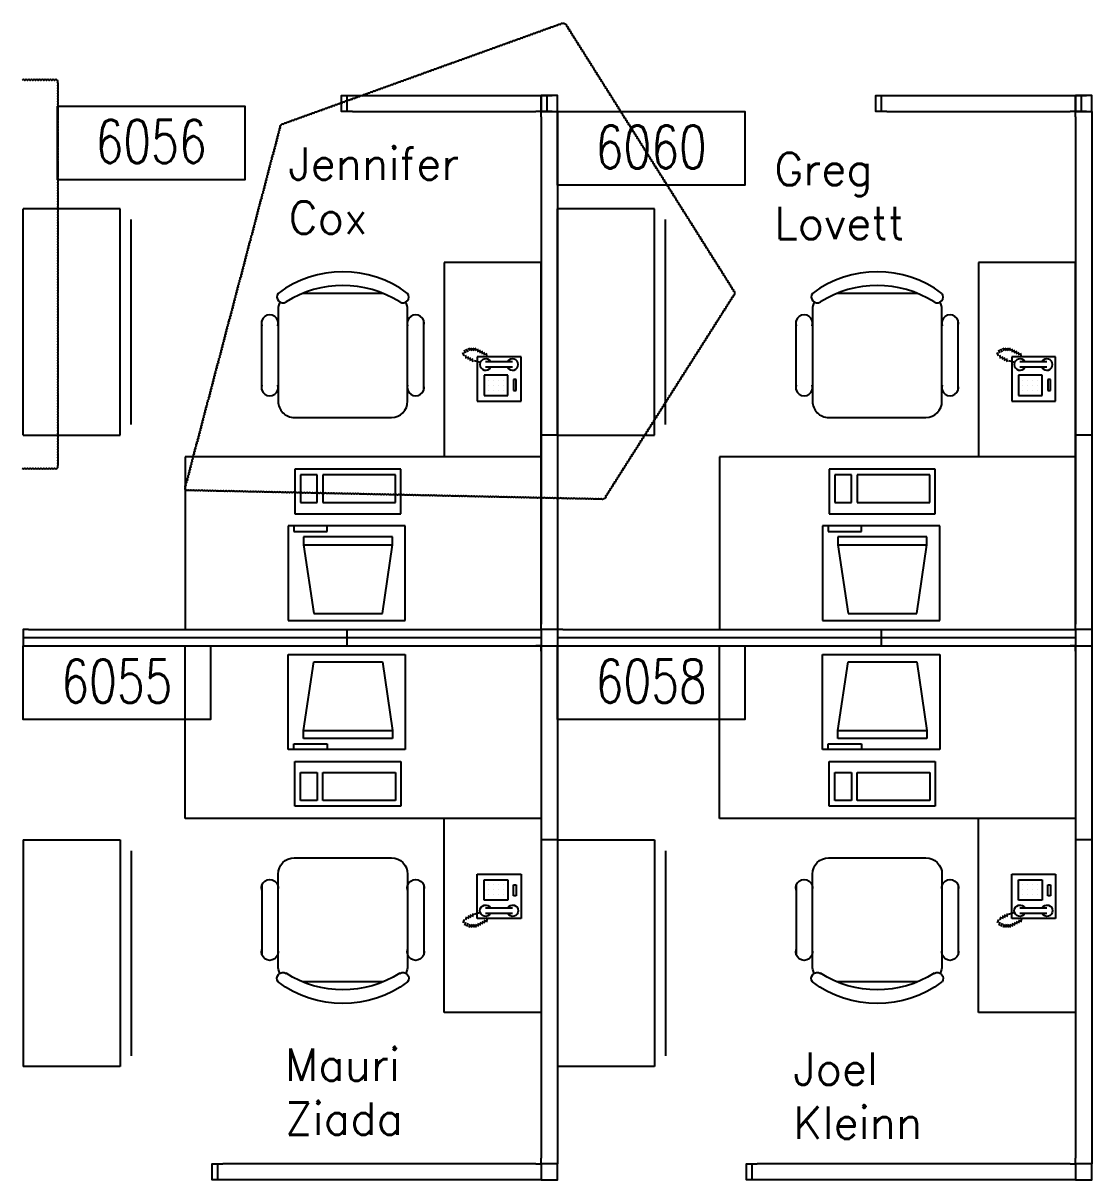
# Model space of a CAD drawing. Header units: millimetres. Extents: x 2510 to 2909, y 1470 to 1692.
# Drawn here: x 2711.5 to 2909.5, y 1477.5 to 1691.9 of the extents above; entities that cross this region are included whole.
import ezdxf
from ezdxf.enums import TextEntityAlignment as Align

# ---------------------------------------------------------------- set-up
doc = ezdxf.new("R2010")
doc.units = ezdxf.units.MM
for name, color, linetype in [('CHAIRS', 4, 'Continuous'), ('CPU', 6, 'Continuous'), ('EMPLOYEE', 1, 'Continuous'), ('FURNITURE', 3, 'Continuous'), ('PANELS_201', 6, 'Continuous'), ('PHONES', 4, 'Continuous'), ('RMNUM', 40, 'Continuous')]:
    doc.layers.add(name, color=color, linetype=linetype)
doc.styles.add('ARCHITXT', font='simplex.shx')
doc.styles.add('ROMANS', font='romans', dxfattribs={"width": 0.75, "height": 8})

# ---------------------------------------------------------------- blocks, each defined once
blk = doc.blocks.new('RMNUM')
at = {"layer": 'RMNUM'}
blk.add_lwpolyline([(-16.33354, 6.674702), (18.388073, 6.674702), (18.388073, -6.982766), (-16.33354, -6.982766), (-16.33354, 6.674702)], dxfattribs=at)
at = {"layer": 'RMNUM', "style": 'ROMANS', "width": 0.75}
blk.add_attdef('NUMBER', text='', height=8, dxfattribs=at).set_placement((1.027267, 0.114097), align=Align.MIDDLE_CENTER)
blk = doc.blocks.new('DESK2')
for p, q in [((33, 0), (-33, 0)), ((-33, 0), (-33, -68)), ((33, -32), (33, 0)), ((-33, -32), (33, -32)), ((-15, -68), (-15, -32)), ((-33, -68), (-15, -68))]:
    blk.add_line(p, q)
blk = doc.blocks.new('FC42X18D')
for p, q in [((-21, 0), (-21, -18)), ((-21, 0), (21, 0)), ((21, -18), (21, 0)), ((-21, -18), (21, -18)), ((-19, -20), (19, -20))]:
    blk.add_line(p, q)
blk = doc.blocks.new('CHAIR7')
for p, q in [((5.12, 15.04), (17.88, 15.04)), ((20, 12), (3, 12)), ((0, 9), (0, -9)), ((23, -7.44), (23, 7.44)), ((3, -12), (20, -12)), ((5.12, -15), (17.88, -15))]:
    blk.add_line(p, q)
for centre, radius, start, end in [((5.56, 13.54), 1.56, 73.7398, 286.2602), ((17.44, 13.54), 1.56, 253.7398, 106.2602), ((3, 9), 3, 90, 180), ((20, 9), 3, 62.4156, 90), ((22.34, 11.12), 1.1, 53.3099, 212.0274), ((7, 0), 20, 323.1301, 36.8699), ((4.82, 0), 19.64, 327.5758, 32.4242), ((3, -9), 3, 180, 270), ((22.34, -11.12), 1.1, 147.9726, 306.6901), ((5.56, -13.5), 1.56, 73.7398, 286.2602), ((17.44, -13.5), 1.56, 253.7398, 106.2602), ((20, -9), 3, 270, 297.5844)]:
    blk.add_arc(centre, radius, start, end)
blk = doc.blocks.new('RECTANG')
for p, q in [((1, 1), (0, 1)), ((0, 1), (0, 0)), ((1, 0), (1, 1)), ((0, 0), (1, 0))]:
    blk.add_line(p, q)
blk = doc.blocks.new('IBMAT', base_point=(61, 306))
for p, q in [((75, 307), (75, 306)), ((81, 307), (75, 307)), ((81, 306), (81, 307))]:
    blk.add_line(p, q)
at = {"xscale": 21, "yscale": 17, "zscale": 21}
blk.add_blockref('RECTANG', (61, 306), dxfattribs=at)
blk = doc.blocks.new('KEYBOARD', base_point=(60, 294))
for p, xscale, yscale, zscale in [((60, 294), 19, 8, 19), ((61, 295), 13, 5, 13), ((75, 295), 3, 5, 3)]:
    blk.add_blockref('RECTANG', p, dxfattribs=dict(xscale=xscale, yscale=yscale, zscale=zscale))
blk = doc.blocks.new('COMPUTER')
for p, q in [((-6.64, 16.23), (-8.5, 3.5)), ((6.08, 16.23), (-6.64, 16.23)), ((8, 3.5), (6.08, 16.23)), ((-8.5, 3.5), (-8.5, 2.04)), ((8, 3.5), (-8.5, 3.5)), ((8, 2.04), (8, 3.5)), ((-8.5, 2.04), (8, 2.04))]:
    blk.add_line(p, q)
at = {"xscale": 1.033846153846154, "yscale": 1.033846153846154, "zscale": 1.033846153846154}
for name, p in [('IBMAT', (-10.86, 0)), ('KEYBOARD', (-10.05, -10.5))]:
    blk.add_blockref(name, p, dxfattribs=at)
blk = doc.blocks.new('FNPHONE')
for p, q in [((-7.29, 6.54), (-7.29, 1.54)), ((-6.29, 6.54), (-6.29, 1.54)), ((-3.87, 4.85), (-3.87, 4.85)), ((-2.94, 4.85), (-2.94, 4.85)), ((-2, 4.85), (-2, 4.85)), ((-3.87, 3.91), (-3.87, 3.91)), ((-3.87, 2.97), (-3.87, 2.97)), ((-2.94, 3.91), (-2.94, 3.91)), ((-2.94, 2.97), (-2.94, 2.97)), ((-2, 3.91), (-2, 3.91)), ((-2, 2.97), (-2, 2.97)), ((-9.1, 0.22), (-9.7, 0.02)), ((-8.9, 0.62), (-9.5, 0.42)), ((-8.7, 1.02), (-9.3, 0.82)), ((-8.5, 1.42), (-9.1, 1.22)), ((-8.3, 1.82), (-8.9, 1.62)), ((-7.14, 0.56), (-7.5, -0.58)), ((-3.87, 2.03), (-3.87, 2.03)), ((-2.94, 2.03), (-2.94, 2.03)), ((-2, 2.03), (-2, 2.03)), ((-9.3, -0.18), (-9.9, -0.38)), ((-9.3, -0.58), (-9.9, -0.78)), ((-9.3, -0.98), (-9.9, -1.18)), ((-9.3, -1.38), (-9.9, -1.58)), ((-9.1, -1.78), (-9.7, -1.98)), ((-7.9, -1.98), (-8.5, -2.18)), ((-7.7, -1.58), (-8.3, -1.78)), ((-7.5, -1.18), (-8.1, -1.38)), ((-7.3, -0.78), (-7.9, -0.98)), ((-8.9, -2.18), (-9.5, -2.38)), ((-8.43, -2.46), (-9.03, -2.66))]:
    blk.add_line(p, q)
for centre, start, end in [((-6.79, 6.54), 298.4915, 241.5085), ((-6.79, 1.54), 118.4915, 61.5085)]:
    blk.add_arc(centre, 1.05, start, end)
for p, xscale, yscale, zscale in [((-8.21, 0), 8.20528234483245, 8.104073169521023, 8.20528234483245), ((-4.03, 6.72), 2.03125, 0.46875, 2.03125), ((-4.81, 1.25), 3.75, 4.375, 3.75)]:
    blk.add_blockref('RECTANG', p, dxfattribs=dict(xscale=xscale, yscale=yscale, zscale=zscale))

msp = doc.modelspace()

# ---------------------------------------------------------------- linework, layer by layer
msp.add_lwpolyline([(2819.04, 1603.71, -0.520567), (2818.54, 1603.73, -0.520567), (2818.04, 1603.74, -0.520567), (2817.54, 1603.75, -0.520567), (2817.04, 1603.76, -0.520567), (2816.54, 1603.77, -0.520567), (2816.04, 1603.78, -0.520567), (2815.54, 1603.79, -0.520567), (2815.04, 1603.8, -0.520567), (2814.54, 1603.81, -0.520567), (2814.04, 1603.82, -0.520567), (2813.54, 1603.83, -0.520567), (2813.04, 1603.84, -0.520567), (2812.54, 1603.85, -0.520567), (2812.04, 1603.86, -0.520567), (2811.54, 1603.87, -0.520567), (2811.04, 1603.89, -0.520567), (2810.54, 1603.9, -0.520567), (2810.04, 1603.91, -0.520567), (2809.54, 1603.92, -0.520567), (2809.04, 1603.93, -0.520567), (2808.54, 1603.94, -0.520567), (2808.04, 1603.95, -0.520567), (2807.54, 1603.96, -0.520567), (2807.04, 1603.97, -0.520567), (2806.54, 1603.98, -0.520567), (2806.04, 1603.99, -0.520567), (2805.54, 1604, -0.520567), (2805.05, 1604.01, -0.520567), (2804.55, 1604.02, -0.520567), (2804.05, 1604.03, -0.520567), (2803.55, 1604.05, -0.520567), (2803.05, 1604.06, -0.520567), (2802.55, 1604.07, -0.520567), (2802.05, 1604.08, -0.520567), (2801.55, 1604.09, -0.520567), (2801.05, 1604.1, -0.520567), (2800.55, 1604.11, -0.520567), (2800.05, 1604.12, -0.520567), (2799.55, 1604.13, -0.520567), (2799.05, 1604.14, -0.520567), (2798.55, 1604.15, -0.520567), (2798.05, 1604.16, -0.520567), (2797.55, 1604.17, -0.520567), (2797.05, 1604.18, -0.520567), (2796.55, 1604.2, -0.520567), (2796.05, 1604.21, -0.520567), (2795.55, 1604.22, -0.520567), (2795.05, 1604.23, -0.520567), (2794.55, 1604.24, -0.520567), (2794.05, 1604.25, -0.520567), (2793.55, 1604.26, -0.520567), (2793.05, 1604.27, -0.520567), (2792.55, 1604.28, -0.520567), (2792.05, 1604.29, -0.520567), (2791.55, 1604.3, -0.520567), (2791.05, 1604.31, -0.520567), (2790.55, 1604.32, -0.520567), (2790.05, 1604.33, -0.520567), (2789.55, 1604.34, -0.520567), (2789.05, 1604.36, -0.520567), (2788.55, 1604.37, -0.520567), (2788.05, 1604.38, -0.520567), (2787.55, 1604.39, -0.520567), (2787.05, 1604.4, -0.520567), (2786.55, 1604.41, -0.520567), (2786.05, 1604.42, -0.520567), (2785.55, 1604.43, -0.520567), (2785.05, 1604.44, -0.520567), (2784.55, 1604.45, -0.520567), (2784.05, 1604.46, -0.520567), (2783.55, 1604.47, -0.520567), (2783.05, 1604.48, -0.520567), (2782.55, 1604.49, -0.520567), (2782.05, 1604.5, -0.520567), (2781.55, 1604.52, -0.520567), (2781.05, 1604.53, -0.520567), (2780.55, 1604.54, -0.520567), (2780.05, 1604.55, -0.520567), (2779.55, 1604.56, -0.520567), (2779.05, 1604.57, -0.520567), (2778.55, 1604.58, -0.520567), (2778.05, 1604.59, -0.520567), (2777.55, 1604.6, -0.520567), (2777.05, 1604.61, -0.520567), (2776.55, 1604.62, -0.520567), (2776.05, 1604.63, -0.520567), (2775.55, 1604.64, -0.520567), (2775.05, 1604.65, -0.520567), (2774.55, 1604.67, -0.520567), (2774.05, 1604.68, -0.520567), (2773.55, 1604.69, -0.520567), (2773.05, 1604.7, -0.520567), (2772.55, 1604.71, -0.520567), (2772.05, 1604.72, -0.520567), (2771.55, 1604.73, -0.520567), (2771.05, 1604.74, -0.520567), (2770.55, 1604.75, -0.520567), (2770.05, 1604.76, -0.520567), (2769.55, 1604.77, -0.520567), (2769.05, 1604.78, -0.520567), (2768.55, 1604.79, -0.520567), (2768.05, 1604.8, -0.520567), (2767.55, 1604.81, -0.520567), (2767.05, 1604.83, -0.520567), (2766.55, 1604.84, -0.520567), (2766.05, 1604.85, -0.520567), (2765.55, 1604.86, -0.520567), (2765.05, 1604.87, -0.520567), (2764.55, 1604.88, -0.520567), (2764.05, 1604.89, -0.520567), (2763.55, 1604.9, -0.520567), (2763.05, 1604.91, -0.520567), (2762.55, 1604.92, -0.520567), (2762.05, 1604.93, -0.520567), (2761.55, 1604.94, -0.520567), (2761.06, 1604.95, -0.520567), (2760.56, 1604.96, -0.520567), (2760.06, 1604.97, -0.520567), (2759.56, 1604.99, -0.520567), (2759.06, 1605, -0.520567), (2758.56, 1605.01, -0.520567), (2758.06, 1605.02, -0.520567), (2757.56, 1605.03, -0.520567), (2757.06, 1605.04, -0.520567), (2756.56, 1605.05, -0.520567), (2756.06, 1605.06, -0.520567), (2755.56, 1605.07, -0.520567), (2755.06, 1605.08, -0.520567), (2754.56, 1605.09, -0.520567), (2754.06, 1605.1, -0.520567), (2753.56, 1605.11, -0.520567), (2753.06, 1605.12, -0.520567), (2752.56, 1605.14, -0.520567), (2752.06, 1605.15, -0.520567), (2751.56, 1605.16, -0.520567), (2751.06, 1605.17, -0.520567), (2750.56, 1605.18, -0.520567), (2750.06, 1605.19, -0.520567), (2749.56, 1605.2, -0.520567), (2749.06, 1605.21, -0.520567), (2748.56, 1605.22, -0.520567), (2748.06, 1605.23, -0.520567), (2747.56, 1605.24, -0.520567), (2747.06, 1605.25, -0.520567), (2746.56, 1605.26, -0.520567), (2746.06, 1605.27, -0.520567), (2745.56, 1605.28, -0.520567), (2745.06, 1605.3, -0.520567), (2744.56, 1605.31, -0.520567), (2744.06, 1605.32, -0.520567), (2743.56, 1605.33, -0.520567), (2743.06, 1605.34, -0.520567), (2742.56, 1605.35, -0.520567), (2742.06, 1605.36, -0.520567), (2741.56, 1605.37, -0.520567), (2741.57, 1605.76, -0.520567), (2741.69, 1606.25, -0.520567), (2741.82, 1606.73, -0.520567), (2741.95, 1607.21, -0.520567), (2742.08, 1607.7, -0.520567), (2742.2, 1608.18, -0.520567), (2742.33, 1608.66, -0.520567), (2742.46, 1609.15, -0.520567), (2742.59, 1609.63, -0.520567), (2742.71, 1610.11, -0.520567), (2742.84, 1610.6, -0.520567), (2742.97, 1611.08, -0.520567), (2743.1, 1611.57, -0.520567), (2743.22, 1612.05, -0.520567), (2743.35, 1612.53, -0.520567), (2743.48, 1613.02, -0.520567), (2743.61, 1613.5, -0.520567), (2743.73, 1613.98, -0.520567), (2743.86, 1614.47, -0.520567), (2743.99, 1614.95, -0.520567), (2744.12, 1615.43, -0.520567), (2744.24, 1615.92, -0.520567), (2744.37, 1616.4, -0.520567), (2744.5, 1616.88, -0.520567), (2744.63, 1617.37, -0.520567), (2744.75, 1617.85, -0.520567), (2744.88, 1618.33, -0.520567), (2745.01, 1618.82, -0.520567), (2745.14, 1619.3, -0.520567), (2745.26, 1619.78, -0.520567), (2745.39, 1620.27, -0.520567), (2745.52, 1620.75, -0.520567), (2745.65, 1621.23, -0.520567), (2745.77, 1621.72, -0.520567), (2745.9, 1622.2, -0.520567), (2746.03, 1622.69, -0.520567), (2746.16, 1623.17, -0.520567), (2746.28, 1623.65, -0.520567), (2746.41, 1624.14, -0.520567), (2746.54, 1624.62, -0.520567), (2746.67, 1625.1, -0.520567), (2746.79, 1625.59, -0.520567), (2746.92, 1626.07, -0.520567), (2747.05, 1626.55, -0.520567), (2747.18, 1627.04, -0.520567), (2747.3, 1627.52, -0.520567), (2747.43, 1628, -0.520567), (2747.56, 1628.49, -0.520567), (2747.69, 1628.97, -0.520567), (2747.81, 1629.45, -0.520567), (2747.94, 1629.94, -0.520567), (2748.07, 1630.42, -0.520567), (2748.2, 1630.9, -0.520567), (2748.32, 1631.39, -0.520567), (2748.45, 1631.87, -0.520567), (2748.58, 1632.35, -0.520567), (2748.71, 1632.84, -0.520567), (2748.83, 1633.32, -0.520567), (2748.96, 1633.81, -0.520567), (2749.09, 1634.29, -0.520567), (2749.21, 1634.77, -0.520567), (2749.34, 1635.26, -0.520567), (2749.47, 1635.74, -0.520567), (2749.6, 1636.22, -0.520567), (2749.72, 1636.71, -0.520567), (2749.85, 1637.19, -0.520567), (2749.98, 1637.67, -0.520567), (2750.11, 1638.16, -0.520567), (2750.23, 1638.64, -0.520567), (2750.36, 1639.12, -0.520567), (2750.49, 1639.61, -0.520567), (2750.62, 1640.09, -0.520567), (2750.74, 1640.57, -0.520567), (2750.87, 1641.06, -0.520567), (2751, 1641.54, -0.520567), (2751.13, 1642.02, -0.520567), (2751.25, 1642.51, -0.520567), (2751.38, 1642.99, -0.520567), (2751.51, 1643.47, -0.520567), (2751.64, 1643.96, -0.520567), (2751.76, 1644.44, -0.520567), (2751.89, 1644.93, -0.520567), (2752.02, 1645.41, -0.520567), (2752.15, 1645.89, -0.520567), (2752.27, 1646.38, -0.520567), (2752.4, 1646.86, -0.520567), (2752.53, 1647.34, -0.520567), (2752.66, 1647.83, -0.520567), (2752.78, 1648.31, -0.520567), (2752.91, 1648.79, -0.520567), (2753.04, 1649.28, -0.520567), (2753.17, 1649.76, -0.520567), (2753.29, 1650.24, -0.520567), (2753.42, 1650.73, -0.520567), (2753.55, 1651.21, -0.520567), (2753.68, 1651.69, -0.520567), (2753.8, 1652.18, -0.520567), (2753.93, 1652.66, -0.520567), (2754.06, 1653.14, -0.520567), (2754.19, 1653.63, -0.520567), (2754.31, 1654.11, -0.520567), (2754.44, 1654.59, -0.520567), (2754.57, 1655.08, -0.520567), (2754.7, 1655.56, -0.520567), (2754.82, 1656.05, -0.520567), (2754.95, 1656.53, -0.520567), (2755.08, 1657.01, -0.520567), (2755.21, 1657.5, -0.520567), (2755.33, 1657.98, -0.520567), (2755.46, 1658.46, -0.520567), (2755.59, 1658.95, -0.520567), (2755.72, 1659.43, -0.520567), (2755.84, 1659.91, -0.520567), (2755.97, 1660.4, -0.520567), (2756.1, 1660.88, -0.520567), (2756.23, 1661.36, -0.520567), (2756.35, 1661.85, -0.520567), (2756.48, 1662.33, -0.520567), (2756.61, 1662.81, -0.520567), (2756.74, 1663.3, -0.520567), (2756.86, 1663.78, -0.520567), (2756.99, 1664.26, -0.520567), (2757.12, 1664.75, -0.520567), (2757.24, 1665.23, -0.520567), (2757.37, 1665.71, -0.520567), (2757.5, 1666.2, -0.520567), (2757.63, 1666.68, -0.520567), (2757.75, 1667.17, -0.520567), (2757.88, 1667.65, -0.520567), (2758.01, 1668.13, -0.520567), (2758.14, 1668.62, -0.520567), (2758.26, 1669.1, -0.520567), (2758.39, 1669.58, -0.520567), (2758.52, 1670.07, -0.520567), (2758.65, 1670.55, -0.520567), (2758.77, 1671.03, -0.520567), (2758.9, 1671.52, -0.520567), (2759.03, 1672, -0.520567), (2759.16, 1672.48, -0.520567), (2759.28, 1672.97, -0.520567), (2759.73, 1673.16, -0.520567), (2760.2, 1673.33, -0.520567), (2760.67, 1673.5, -0.520567), (2761.14, 1673.67, -0.520567), (2761.61, 1673.84, -0.520567), (2762.08, 1674.01, -0.520567), (2762.55, 1674.18, -0.520567), (2763.02, 1674.35, -0.520567), (2763.49, 1674.52, -0.520567), (2763.96, 1674.68, -0.520567), (2764.43, 1674.85, -0.520567), (2764.9, 1675.02, -0.520567), (2765.37, 1675.19, -0.520567), (2765.84, 1675.36, -0.520567), (2766.32, 1675.53, -0.520567), (2766.79, 1675.7, -0.520567), (2767.26, 1675.87, -0.520567), (2767.73, 1676.04, -0.520567), (2768.2, 1676.21, -0.520567), (2768.67, 1676.38, -0.520567), (2769.14, 1676.55, -0.520567), (2769.61, 1676.72, -0.520567), (2770.08, 1676.89, -0.520567), (2770.55, 1677.06, -0.520567), (2771.02, 1677.23, -0.520567), (2771.49, 1677.4, -0.520567), (2771.96, 1677.57, -0.520567), (2772.43, 1677.74, -0.520567), (2772.9, 1677.91, -0.520567), (2773.37, 1678.07, -0.520567), (2773.84, 1678.24, -0.520567), (2774.31, 1678.41, -0.520567), (2774.78, 1678.58, -0.520567), (2775.25, 1678.75, -0.520567), (2775.72, 1678.92, -0.520567), (2776.19, 1679.09, -0.520567), (2776.66, 1679.26, -0.520567), (2777.13, 1679.43, -0.520567), (2777.6, 1679.6, -0.520567), (2778.07, 1679.77, -0.520567), (2778.55, 1679.94, -0.520567), (2779.02, 1680.11, -0.520567), (2779.49, 1680.28, -0.520567), (2779.96, 1680.45, -0.520567), (2780.43, 1680.62, -0.520567), (2780.9, 1680.79, -0.520567), (2781.37, 1680.96, -0.520567), (2781.84, 1681.13, -0.520567), (2782.31, 1681.3, -0.520567), (2782.78, 1681.46, -0.520567), (2783.25, 1681.63, -0.520567), (2783.72, 1681.8, -0.520567), (2784.19, 1681.97, -0.520567), (2784.66, 1682.14, -0.520567), (2785.13, 1682.31, -0.520567), (2785.6, 1682.48, -0.520567), (2786.07, 1682.65, -0.520567), (2786.54, 1682.82, -0.520567), (2787.01, 1682.99, -0.520567), (2787.48, 1683.16, -0.520567), (2787.95, 1683.33, -0.520567), (2788.42, 1683.5, -0.520567), (2788.89, 1683.67, -0.520567), (2789.36, 1683.84, -0.520567), (2789.83, 1684.01, -0.520567), (2790.31, 1684.18, -0.520567), (2790.78, 1684.35, -0.520567), (2791.25, 1684.52, -0.520567), (2791.72, 1684.68, -0.520567), (2792.19, 1684.85, -0.520567), (2792.66, 1685.02, -0.520567), (2793.13, 1685.19, -0.520567), (2793.6, 1685.36, -0.520567), (2794.07, 1685.53, -0.520567), (2794.54, 1685.7, -0.520567), (2795.01, 1685.87, -0.520567), (2795.48, 1686.04, -0.520567), (2795.95, 1686.21, -0.520567), (2796.42, 1686.38, -0.520567), (2796.89, 1686.55, -0.520567), (2797.36, 1686.72, -0.520567), (2797.83, 1686.89, -0.520567), (2798.3, 1687.06, -0.520567), (2798.77, 1687.23, -0.520567), (2799.24, 1687.4, -0.520567), (2799.71, 1687.57, -0.520567), (2800.18, 1687.74, -0.520567), (2800.65, 1687.91, -0.520567), (2801.12, 1688.07, -0.520567), (2801.59, 1688.24, -0.520567), (2802.07, 1688.41, -0.520567), (2802.54, 1688.58, -0.520567), (2803.01, 1688.75, -0.520567), (2803.48, 1688.92, -0.520567), (2803.95, 1689.09, -0.520567), (2804.42, 1689.26, -0.520567), (2804.89, 1689.43, -0.520567), (2805.36, 1689.6, -0.520567), (2805.83, 1689.77, -0.520567), (2806.3, 1689.94, -0.520567), (2806.77, 1690.11, -0.520567), (2807.24, 1690.28, -0.520567), (2807.71, 1690.45, -0.520567), (2808.18, 1690.62, -0.520567), (2808.65, 1690.79, -0.520567), (2809.12, 1690.96, -0.520567), (2809.59, 1691.13, -0.520567), (2810.06, 1691.29, -0.520567), (2810.53, 1691.46, -0.520567), (2811, 1691.63, -0.520567), (2811.47, 1691.8, -0.520567), (2811.86, 1691.72, -0.520567), (2812.12, 1691.29, -0.520567), (2812.39, 1690.87, -0.520567), (2812.65, 1690.45, -0.520567), (2812.92, 1690.02, -0.520567), (2813.19, 1689.6, -0.520567), (2813.45, 1689.18, -0.520567), (2813.72, 1688.75, -0.520567), (2813.99, 1688.33, -0.520567), (2814.25, 1687.91, -0.520567), (2814.52, 1687.48, -0.520567), (2814.79, 1687.06, -0.520567), (2815.05, 1686.64, -0.520567), (2815.32, 1686.22, -0.520567), (2815.59, 1685.79, -0.520567), (2815.85, 1685.37, -0.520567), (2816.12, 1684.95, -0.520567), (2816.39, 1684.52, -0.520567), (2816.65, 1684.1, -0.520567), (2816.92, 1683.68, -0.520567), (2817.18, 1683.25, -0.520567), (2817.45, 1682.83, -0.520567), (2817.72, 1682.41, -0.520567), (2817.98, 1681.99, -0.520567), (2818.25, 1681.56, -0.520567), (2818.52, 1681.14, -0.520567), (2818.78, 1680.72, -0.520567), (2819.05, 1680.29, -0.520567), (2819.32, 1679.87, -0.520567), (2819.58, 1679.45, -0.520567), (2819.85, 1679.02, -0.520567), (2820.12, 1678.6, -0.520567), (2820.38, 1678.18, -0.520567), (2820.65, 1677.75, -0.520567), (2820.92, 1677.33, -0.520567), (2821.18, 1676.91, -0.520567), (2821.45, 1676.49, -0.520567), (2821.72, 1676.06, -0.520567), (2821.98, 1675.64, -0.520567), (2822.25, 1675.22, -0.520567), (2822.51, 1674.79, -0.520567), (2822.78, 1674.37, -0.520567), (2823.05, 1673.95, -0.520567), (2823.31, 1673.52, -0.520567), (2823.58, 1673.1, -0.520567), (2823.85, 1672.68, -0.520567), (2824.11, 1672.25, -0.520567), (2824.38, 1671.83, -0.520567), (2824.65, 1671.41, -0.520567), (2824.91, 1670.99, -0.520567), (2825.18, 1670.56, -0.520567), (2825.45, 1670.14, -0.520567), (2825.71, 1669.72, -0.520567), (2825.98, 1669.29, -0.520567), (2826.25, 1668.87, -0.520567), (2826.51, 1668.45, -0.520567), (2826.78, 1668.02, -0.520567), (2827.05, 1667.6, -0.520567), (2827.31, 1667.18, -0.520567), (2827.58, 1666.75, -0.520567), (2827.84, 1666.33, -0.520567), (2828.11, 1665.91, -0.520567), (2828.38, 1665.49, -0.520567), (2828.64, 1665.06, -0.520567), (2828.91, 1664.64, -0.520567), (2829.18, 1664.22, -0.520567), (2829.44, 1663.79, -0.520567), (2829.71, 1663.37, -0.520567), (2829.98, 1662.95, -0.520567), (2830.24, 1662.52, -0.520567), (2830.51, 1662.1, -0.520567), (2830.78, 1661.68, -0.520567), (2831.04, 1661.26, -0.520567), (2831.31, 1660.83, -0.520567), (2831.58, 1660.41, -0.520567), (2831.84, 1659.99, -0.520567), (2832.11, 1659.56, -0.520567), (2832.38, 1659.14, -0.520567), (2832.64, 1658.72, -0.520567), (2832.91, 1658.29, -0.520567), (2833.17, 1657.87, -0.520567), (2833.44, 1657.45, -0.520567), (2833.71, 1657.02, -0.520567), (2833.97, 1656.6, -0.520567), (2834.24, 1656.18, -0.520567), (2834.51, 1655.76, -0.520567), (2834.77, 1655.33, -0.520567), (2835.04, 1654.91, -0.520567), (2835.31, 1654.49, -0.520567), (2835.57, 1654.06, -0.520567), (2835.84, 1653.64, -0.520567), (2836.11, 1653.22, -0.520567), (2836.37, 1652.79, -0.520567), (2836.64, 1652.37, -0.520567), (2836.91, 1651.95, -0.520567), (2837.17, 1651.52, -0.520567), (2837.44, 1651.1, -0.520567), (2837.71, 1650.68, -0.520567), (2837.97, 1650.26, -0.520567), (2838.24, 1649.83, -0.520567), (2838.5, 1649.41, -0.520567), (2838.77, 1648.99, -0.520567), (2839.04, 1648.56, -0.520567), (2839.3, 1648.14, -0.520567), (2839.57, 1647.72, -0.520567), (2839.84, 1647.29, -0.520567), (2840.1, 1646.87, -0.520567), (2840.37, 1646.45, -0.520567), (2840.64, 1646.03, -0.520567), (2840.9, 1645.6, -0.520567), (2841.17, 1645.18, -0.520567), (2841.44, 1644.76, -0.520567), (2841.7, 1644.33, -0.520567), (2841.97, 1643.91, -0.520567), (2842.24, 1643.49, -0.520567), (2842.5, 1643.06, -0.520567), (2842.77, 1642.64, -0.520567), (2843.04, 1642.22, -0.520567), (2843.24, 1641.79, -0.520567), (2842.98, 1641.37, -0.520567), (2842.71, 1640.95, -0.520567), (2842.44, 1640.53, -0.520567), (2842.17, 1640.11, -0.520567), (2841.9, 1639.68, -0.520567), (2841.64, 1639.26, -0.520567), (2841.37, 1638.84, -0.520567), (2841.1, 1638.42, -0.520567), (2840.83, 1638, -0.520567), (2840.56, 1637.57, -0.520567), (2840.29, 1637.15, -0.520567), (2840.03, 1636.73, -0.520567), (2839.76, 1636.31, -0.520567), (2839.49, 1635.89, -0.520567), (2839.22, 1635.46, -0.520567), (2838.95, 1635.04, -0.520567), (2838.69, 1634.62, -0.520567), (2838.42, 1634.2, -0.520567), (2838.15, 1633.78, -0.520567), (2837.88, 1633.35, -0.520567), (2837.61, 1632.93, -0.520567), (2837.34, 1632.51, -0.520567), (2837.08, 1632.09, -0.520567), (2836.81, 1631.67, -0.520567), (2836.54, 1631.24, -0.520567), (2836.27, 1630.82, -0.520567), (2836, 1630.4, -0.520567), (2835.73, 1629.98, -0.520567), (2835.47, 1629.56, -0.520567), (2835.2, 1629.14, -0.520567), (2834.93, 1628.71, -0.520567), (2834.66, 1628.29, -0.520567), (2834.39, 1627.87, -0.520567), (2834.13, 1627.45, -0.520567), (2833.86, 1627.03, -0.520567), (2833.59, 1626.6, -0.520567), (2833.32, 1626.18, -0.520567), (2833.05, 1625.76, -0.520567), (2832.78, 1625.34, -0.520567), (2832.52, 1624.92, -0.520567), (2832.25, 1624.49, -0.520567), (2831.98, 1624.07, -0.520567), (2831.71, 1623.65, -0.520567), (2831.44, 1623.23, -0.520567), (2831.18, 1622.81, -0.520567), (2830.91, 1622.38, -0.520567), (2830.64, 1621.96, -0.520567), (2830.37, 1621.54, -0.520567), (2830.1, 1621.12, -0.520567), (2829.83, 1620.7, -0.520567), (2829.57, 1620.27, -0.520567), (2829.3, 1619.85, -0.520567), (2829.03, 1619.43, -0.520567), (2828.76, 1619.01, -0.520567), (2828.49, 1618.59, -0.520567), (2828.23, 1618.16, -0.520567), (2827.96, 1617.74, -0.520567), (2827.69, 1617.32, -0.520567), (2827.42, 1616.9, -0.520567), (2827.15, 1616.48, -0.520567), (2826.88, 1616.05, -0.520567), (2826.62, 1615.63, -0.520567), (2826.35, 1615.21, -0.520567), (2826.08, 1614.79, -0.520567), (2825.81, 1614.37, -0.520567), (2825.54, 1613.94, -0.520567), (2825.28, 1613.52, -0.520567), (2825.01, 1613.1, -0.520567), (2824.74, 1612.68, -0.520567), (2824.47, 1612.26, -0.520567), (2824.2, 1611.83, -0.520567), (2823.93, 1611.41, -0.520567), (2823.67, 1610.99, -0.520567), (2823.4, 1610.57, -0.520567), (2823.13, 1610.15, -0.520567), (2822.86, 1609.72, -0.520567), (2822.59, 1609.3, -0.520567), (2822.32, 1608.88, -0.520567), (2822.06, 1608.46, -0.520567), (2821.79, 1608.04, -0.520567), (2821.52, 1607.61, -0.520567), (2821.25, 1607.19, -0.520567), (2820.98, 1606.77, -0.520567), (2820.72, 1606.35, -0.520567), (2820.45, 1605.93, -0.520567), (2820.18, 1605.5, -0.520567), (2819.91, 1605.08, -0.520567), (2819.64, 1604.66, -0.520567), (2819.37, 1604.24, -0.520567)], format="xyb", close=True)
msp.add_lwpolyline([(2711.27, 1609.4, 0.520567), (2711.77, 1609.4, 0.520567), (2712.27, 1609.4, 0.520567), (2712.77, 1609.4, 0.520567), (2713.27, 1609.4, 0.520567), (2713.77, 1609.4, 0.520567), (2714.27, 1609.4, 0.520567), (2714.77, 1609.4, 0.520567), (2715.27, 1609.4, 0.520567), (2715.77, 1609.4, 0.520567), (2716.27, 1609.4, 0.520567), (2716.77, 1609.4, 0.520567), (2717.27, 1609.4, 0.520567), (2717.77, 1609.4, 0.520567), (2717.84, 1609.83, 0.520567), (2717.84, 1610.33, 0.520567), (2717.84, 1610.83, 0.520567), (2717.84, 1611.33, 0.520567), (2717.84, 1611.83, 0.520567), (2717.84, 1612.33, 0.520567), (2717.84, 1612.83, 0.520567), (2717.84, 1613.33, 0.520567), (2717.84, 1613.83, 0.520567), (2717.84, 1614.33, 0.520567), (2717.84, 1614.83, 0.520567), (2717.84, 1615.33, 0.520567), (2717.84, 1615.83, 0.520567), (2717.84, 1616.33, 0.520567), (2717.84, 1616.83, 0.520567), (2717.84, 1617.33, 0.520567), (2717.84, 1617.83, 0.520567), (2717.84, 1618.33, 0.520567), (2717.84, 1618.83, 0.520567), (2717.84, 1619.33, 0.520567), (2717.84, 1619.83, 0.520567), (2717.84, 1620.33, 0.520567), (2717.84, 1620.83, 0.520567), (2717.84, 1621.33, 0.520567), (2717.84, 1621.83, 0.520567), (2717.84, 1622.33, 0.520567), (2717.84, 1622.83, 0.520567), (2717.84, 1623.33, 0.520567), (2717.84, 1623.83, 0.520567), (2717.84, 1624.33, 0.520567), (2717.84, 1624.83, 0.520567), (2717.84, 1625.33, 0.520567), (2717.84, 1625.83, 0.520567), (2717.84, 1626.33, 0.520567), (2717.84, 1626.83, 0.520567), (2717.84, 1627.33, 0.520567), (2717.84, 1627.83, 0.520567), (2717.84, 1628.33, 0.520567), (2717.84, 1628.83, 0.520567), (2717.84, 1629.33, 0.520567), (2717.84, 1629.83, 0.520567), (2717.84, 1630.33, 0.520567), (2717.84, 1630.83, 0.520567), (2717.84, 1631.33, 0.520567), (2717.84, 1631.83, 0.520567), (2717.84, 1632.33, 0.520567), (2717.84, 1632.83, 0.520567), (2717.84, 1633.33, 0.520567), (2717.84, 1633.83, 0.520567), (2717.84, 1634.33, 0.520567), (2717.84, 1634.83, 0.520567), (2717.84, 1635.33, 0.520567), (2717.84, 1635.83, 0.520567), (2717.84, 1636.33, 0.520567), (2717.84, 1636.83, 0.520567), (2717.84, 1637.33, 0.520567), (2717.84, 1637.83, 0.520567), (2717.84, 1638.33, 0.520567), (2717.84, 1638.83, 0.520567), (2717.84, 1639.33, 0.520567), (2717.84, 1639.83, 0.520567), (2717.84, 1640.33, 0.520567), (2717.84, 1640.83, 0.520567), (2717.84, 1641.33, 0.520567), (2717.84, 1641.83, 0.520567), (2717.84, 1642.33, 0.520567), (2717.84, 1642.83, 0.520567), (2717.84, 1643.33, 0.520567), (2717.84, 1643.83, 0.520567), (2717.84, 1644.33, 0.520567), (2717.84, 1644.83, 0.520567), (2717.84, 1645.33, 0.520567), (2717.84, 1645.83, 0.520567), (2717.84, 1646.33, 0.520567), (2717.84, 1646.83, 0.520567), (2717.84, 1647.33, 0.520567), (2717.84, 1647.83, 0.520567), (2717.84, 1648.33, 0.520567), (2717.84, 1648.83, 0.520567), (2717.84, 1649.33, 0.520567), (2717.84, 1649.83, 0.520567), (2717.84, 1650.33, 0.520567), (2717.84, 1650.83, 0.520567), (2717.84, 1651.33, 0.520567), (2717.84, 1651.83, 0.520567), (2717.84, 1652.33, 0.520567), (2717.84, 1652.83, 0.520567), (2717.84, 1653.33, 0.520567), (2717.84, 1653.83, 0.520567), (2717.84, 1654.33, 0.520567), (2717.84, 1654.83, 0.520567), (2717.84, 1655.33, 0.520567), (2717.84, 1655.83, 0.520567), (2717.84, 1656.33, 0.520567), (2717.84, 1656.83, 0.520567), (2717.84, 1657.33, 0.520567), (2717.84, 1657.83, 0.520567), (2717.84, 1658.33, 0.520567), (2717.84, 1658.83, 0.520567), (2717.84, 1659.33, 0.520567), (2717.84, 1659.83, 0.520567), (2717.84, 1660.33, 0.520567), (2717.84, 1660.83, 0.520567), (2717.84, 1661.33, 0.520567), (2717.84, 1661.83, 0.520567), (2717.84, 1662.33, 0.520567), (2717.84, 1662.83, 0.520567), (2717.84, 1663.33, 0.520567), (2717.84, 1663.83, 0.520567), (2717.84, 1664.33, 0.520567), (2717.84, 1664.83, 0.520567), (2717.84, 1665.33, 0.520567), (2717.84, 1665.83, 0.520567), (2717.84, 1666.33, 0.520567), (2717.84, 1666.83, 0.520567), (2717.84, 1667.33, 0.520567), (2717.84, 1667.83, 0.520567), (2717.84, 1668.33, 0.520567), (2717.84, 1668.83, 0.520567), (2717.84, 1669.33, 0.520567), (2717.84, 1669.83, 0.520567), (2717.84, 1670.33, 0.520567), (2717.84, 1670.83, 0.520567), (2717.84, 1671.33, 0.520567), (2717.84, 1671.83, 0.520567), (2717.84, 1672.33, 0.520567), (2717.84, 1672.83, 0.520567), (2717.84, 1673.33, 0.520567), (2717.84, 1673.83, 0.520567), (2717.84, 1674.33, 0.520567), (2717.84, 1674.83, 0.520567), (2717.84, 1675.33, 0.520567), (2717.84, 1675.83, 0.520567), (2717.84, 1676.33, 0.520567), (2717.84, 1676.83, 0.520567), (2717.84, 1677.33, 0.520567), (2717.84, 1677.83, 0.520567), (2717.84, 1678.33, 0.520567), (2717.84, 1678.83, 0.520567), (2717.84, 1679.33, 0.520567), (2717.84, 1679.83, 0.520567), (2717.84, 1680.33, 0.520567), (2717.84, 1680.83, 0.520567), (2717.77, 1681.26, 0.520567), (2717.27, 1681.26, 0.520567), (2716.77, 1681.26, 0.520567), (2716.27, 1681.26, 0.520567), (2715.77, 1681.26, 0.520567), (2715.27, 1681.26, 0.520567), (2714.77, 1681.26, 0.520567), (2714.27, 1681.26, 0.520567), (2713.77, 1681.26, 0.520567), (2713.27, 1681.26, 0.520567), (2712.77, 1681.26, 0.520567), (2712.27, 1681.26, 0.520567), (2711.77, 1681.26, 0.520567), (2711.27, 1681.26, 0.520567)], format="xyb")
at = {"layer": 'PANELS_201', "linetype": 'Continuous'}
for p, q in [((2808.46, 1678.47), (2808.46, 1675.47)), ((2907.46, 1678.47), (2907.46, 1675.47))]:
    msp.add_line(p, q, dxfattribs=at)
for points in [[(2772.46, 1675.47), (2771.46, 1675.47), (2770.46, 1675.47), (2770.46, 1678.47), (2772.46, 1678.47)], [(2771.46, 1678.47), (2771.46, 1675.47)], [(2772.46, 1678.47), (2806.46, 1678.47)], [(2806.46, 1678.47), (2807.46, 1678.47), (2807.46, 1675.47), (2806.46, 1675.47)], [(2809.46, 1675.47), (2808.46, 1675.47), (2807.46, 1675.47), (2807.46, 1678.47), (2809.46, 1678.47)], [(2810.46, 1675.47), (2810.46, 1678.47), (2807.46, 1678.47)], [(2871.46, 1675.47), (2870.46, 1675.47), (2869.46, 1675.47), (2869.46, 1678.47), (2871.46, 1678.47)], [(2870.46, 1678.47), (2870.46, 1675.47)], [(2871.46, 1678.47), (2905.46, 1678.47)], [(2905.46, 1678.47), (2906.46, 1678.47), (2906.46, 1675.47), (2905.46, 1675.47)], [(2908.46, 1675.47), (2907.46, 1675.47), (2906.46, 1675.47), (2906.46, 1678.47), (2908.46, 1678.47)], [(2909.46, 1675.47), (2909.46, 1678.47), (2906.46, 1678.47)], [(2772.46, 1675.47), (2806.46, 1675.47)], [(2807.46, 1674.47), (2807.46, 1675.47), (2810.46, 1675.47), (2810.46, 1674.47)], [(2807.46, 1674.47), (2807.46, 1616.47)], [(2810.46, 1674.47), (2810.46, 1616.47)], [(2871.46, 1675.47), (2905.46, 1675.47)], [(2906.46, 1674.47), (2906.46, 1675.47), (2909.46, 1675.47), (2909.46, 1674.47)], [(2906.46, 1674.47), (2906.46, 1616.47)], [(2909.46, 1674.47), (2909.46, 1616.47)], [(2807.46, 1616.47), (2807.46, 1614.47)], [(2810.46, 1615.47), (2807.46, 1615.47)], [(2807.46, 1614.47), (2807.46, 1580.47)], [(2810.46, 1616.47), (2810.46, 1614.47)], [(2810.46, 1614.47), (2810.46, 1580.47)], [(2906.46, 1616.47), (2906.46, 1614.47)], [(2909.46, 1615.47), (2906.46, 1615.47)], [(2906.46, 1614.47), (2906.46, 1580.47)], [(2909.46, 1616.47), (2909.46, 1614.47)], [(2909.46, 1614.47), (2909.46, 1580.47)], [(2810.46, 1580.47), (2810.46, 1579.47), (2807.46, 1579.47), (2807.46, 1580.47)], [(2909.46, 1580.47), (2909.46, 1579.47), (2906.46, 1579.47), (2906.46, 1580.47)], [(2712.46, 1579.47), (2711.46, 1579.47), (2711.46, 1576.47), (2712.46, 1576.47)], [(2711.46, 1577.97), (2771.46, 1577.97)], [(2712.46, 1579.47), (2770.46, 1579.47)], [(2770.46, 1579.47), (2772.46, 1579.47)], [(2771.46, 1579.47), (2771.46, 1576.47)], [(2771.46, 1577.97), (2807.46, 1577.97)], [(2772.46, 1579.47), (2806.46, 1579.47)], [(2806.46, 1579.47), (2807.46, 1579.47), (2807.46, 1576.47), (2806.46, 1576.47)], [(2811.46, 1579.47), (2810.46, 1579.47), (2810.46, 1576.47), (2811.46, 1576.47)], [(2810.46, 1577.97), (2870.46, 1577.97)], [(2811.46, 1579.47), (2869.46, 1579.47)], [(2869.46, 1579.47), (2871.46, 1579.47)], [(2870.46, 1579.47), (2870.46, 1576.47)], [(2870.46, 1577.97), (2906.46, 1577.97)], [(2871.46, 1579.47), (2905.46, 1579.47)], [(2905.46, 1579.47), (2906.46, 1579.47), (2906.46, 1576.47), (2905.46, 1576.47)], [(2909.46, 1579.47), (2909.46, 1576.47)], [(2712.46, 1576.47), (2770.46, 1576.47)], [(2770.46, 1576.47), (2772.46, 1576.47)], [(2772.46, 1576.47), (2806.46, 1576.47)], [(2807.46, 1575.47), (2807.46, 1576.47), (2810.46, 1576.47), (2810.46, 1575.47)], [(2811.46, 1576.47), (2869.46, 1576.47)], [(2869.46, 1576.47), (2871.46, 1576.47)], [(2871.46, 1576.47), (2905.46, 1576.47)], [(2906.46, 1575.47), (2906.46, 1576.47), (2909.46, 1576.47), (2909.46, 1575.47)], [(2807.46, 1575.47), (2807.46, 1541.47)], [(2810.46, 1575.47), (2810.46, 1541.47)], [(2906.46, 1575.47), (2906.46, 1541.47)], [(2909.46, 1575.47), (2909.46, 1541.47)], [(2807.46, 1541.47), (2807.46, 1539.47)], [(2810.46, 1540.47), (2807.46, 1540.47)], [(2807.46, 1539.47), (2807.46, 1481.47)], [(2810.46, 1541.47), (2810.46, 1539.47)], [(2810.46, 1539.47), (2810.46, 1481.47)], [(2906.46, 1541.47), (2906.46, 1539.47)], [(2909.46, 1540.47), (2906.46, 1540.47)], [(2906.46, 1539.47), (2906.46, 1481.47)], [(2909.46, 1541.47), (2909.46, 1539.47)], [(2909.46, 1539.47), (2909.46, 1481.47)], [(2748.46, 1477.47), (2747.46, 1477.47), (2746.46, 1477.47), (2746.46, 1480.47), (2748.46, 1480.47)], [(2747.46, 1480.47), (2747.46, 1477.47)], [(2806.46, 1480.47), (2748.46, 1480.47)], [(2806.46, 1480.47), (2807.46, 1480.47), (2807.46, 1477.47), (2806.46, 1477.47)], [(2810.46, 1481.47), (2810.46, 1480.47), (2807.46, 1480.47), (2807.46, 1481.47)], [(2807.46, 1477.47), (2810.46, 1477.47), (2810.46, 1480.47)], [(2847.46, 1477.47), (2846.46, 1477.47), (2845.46, 1477.47), (2845.46, 1480.47), (2847.46, 1480.47)], [(2846.46, 1480.47), (2846.46, 1477.47)], [(2905.46, 1480.47), (2847.46, 1480.47)], [(2905.46, 1480.47), (2906.46, 1480.47), (2906.46, 1477.47), (2905.46, 1477.47)], [(2909.46, 1481.47), (2909.46, 1480.47), (2906.46, 1480.47), (2906.46, 1481.47)], [(2906.46, 1477.47), (2909.46, 1477.47), (2909.46, 1480.47)], [(2806.46, 1477.47), (2748.46, 1477.47)], [(2905.46, 1477.47), (2847.46, 1477.47)]]:
    msp.add_lwpolyline(points, dxfattribs=at)

# ---------------------------------------------------------------- block references
for p, values in [((2734.14, 1669.82), {'NUMBER': '6056'}), ((2826.8, 1668.79), {'NUMBER': '6060'}), ((2727.8, 1569.79), {'NUMBER': '6055'}), ((2826.8, 1569.79), {'NUMBER': '6058'})]:
    msp.add_blockref('RMNUM', p).add_auto_attribs(values)
at = {"layer": 'CHAIRS', "lineweight": -3, "rotation": 89.99999999999999}
for p in [(2770.7, 1618.78), (2869.7, 1618.78)]:
    msp.add_blockref('CHAIR7', p, dxfattribs=at)
at = {"layer": 'CHAIRS', "lineweight": -3, "xscale": -1, "rotation": 90}
for p in [(2770.7, 1537.15), (2869.7, 1537.15)]:
    msp.add_blockref('CHAIR7', p, dxfattribs=at)
at = {"layer": 'CPU', "lineweight": -3, "rotation": 180}
for p in [(2771.41, 1598.7), (2870.41, 1598.7)]:
    msp.add_blockref('COMPUTER', p, dxfattribs=at)
at = {"layer": 'CPU', "lineweight": -3, "xscale": -1}
for p in [(2771.41, 1557.24), (2870.41, 1557.24)]:
    msp.add_blockref('COMPUTER', p, dxfattribs=at)
at = {"layer": 'FURNITURE', "lineweight": -3}
for name, p, rotation in [('FC42X18D', (2711.46, 1636.47), 89.99999999999999), ('FC42X18D', (2810.46, 1636.47), 89.99999999999999), ('DESK2', (2774.46, 1579.47), 180), ('DESK2', (2873.46, 1579.47), 180)]:
    msp.add_blockref(name, p, dxfattribs=dict(at, rotation=rotation))
at = {"layer": 'FURNITURE', "lineweight": -3, "xscale": -1}
for p in [(2774.46, 1576.47), (2873.46, 1576.47)]:
    msp.add_blockref('DESK2', p, dxfattribs=at)
at = {"layer": 'FURNITURE', "lineweight": -3, "xscale": -1, "rotation": 90}
for p in [(2711.46, 1519.47), (2810.46, 1519.47)]:
    msp.add_blockref('FC42X18D', p, dxfattribs=at)
at = {"layer": 'PHONES', "lineweight": -3, "rotation": 270}
for p in [(2795.61, 1621.8), (2894.61, 1621.8)]:
    msp.add_blockref('FNPHONE', p, dxfattribs=at)
at = {"layer": 'PHONES', "lineweight": -3, "xscale": -1, "rotation": 270}
for p in [(2795.61, 1534.14), (2894.61, 1534.14)]:
    msp.add_blockref('FNPHONE', p, dxfattribs=at)

# ---------------------------------------------------------------- texts
at = {"layer": 'EMPLOYEE', "lineweight": -3, "char_height": 6, "attachment_point": 1, "style": 'ARCHITXT'}
for s, insert, width in [('\\A1;Jennifer\\PCox', (2760.63, 1668.83), 29.7094), ('\\A1;Greg\\PLovett', (2850.61, 1667.81), 22.1583), ('\\A1;Mauri\\PZiada', (2759.97, 1501.84), 20.4434), ('\\A1;Joel\\PKleinn', (2854.16, 1501.07), 22.1091)]:
    msp.add_mtext(s, dxfattribs=dict(at, insert=insert, width=width))

doc.saveas('drawing.dxf')
